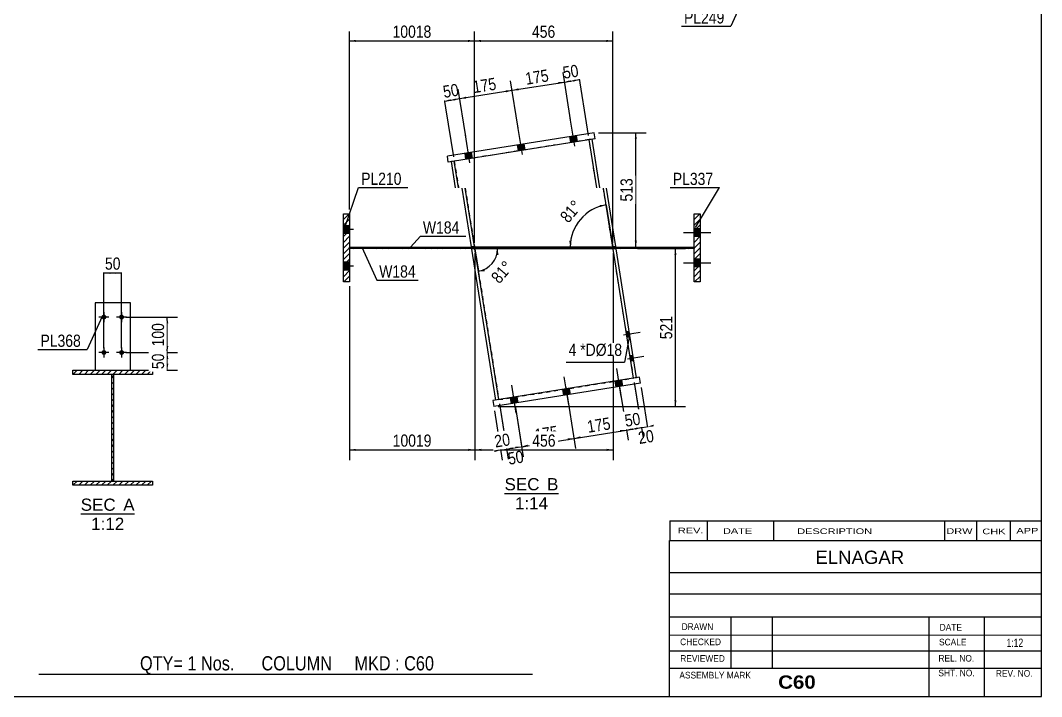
# Model space of a CAD drawing. Header units: millimetres. Extents: x -296 to 116, y -165 to 122.
# Drawn here: x -124.3 to 116.2, y -164.9 to -5.7 of the extents above; entities that cross this region are included whole.
import ezdxf

# ---------------------------------------------------------------- set-up
doc = ezdxf.new("R2010")
doc.units = ezdxf.units.MM
doc.linetypes.add('DXK_LINE_DOT1', pattern=[1.8814, 0.9407, -0.9407])
doc.styles.add('Arial', font='ARIAL.TTF', dxfattribs={"height": 0.2})
doc.styles.add('Arial Bold', font='ARIALBD.TTF', dxfattribs={"height": 0.2})
doc.styles.add('Arial Narrow', font='ARIALN.TTF', dxfattribs={"height": 0.2})

# ---------------------------------------------------------------- blocks, each defined once
blk = doc.blocks.new('Unknown-622170618-1210')
at = {"color": 5, "linetype": 'Continuous'}
for p, q in [((116.17, -164.85), (116.17, 122.15)), ((-293.83, -164.85), (116.17, -164.85))]:
    blk.add_line(p, q, dxfattribs=at)
blk = doc.blocks.new('Unknown-622170618-12 - 1257')
at = {"color": 1, "linetype": 'Continuous'}
blk.add_line((-110.09, -121.86), (-97.4, -121.86), dxfattribs=at)
at = {"color": 0, "linetype": 'Continuous'}
for points in [[(-101.87, -121.11), (-101.87, -118.11), (-110.09, -118.11), (-110.09, -121.11)], [(-97.4, -121.11), (-97.4, -118.11), (-100.07, -118.11), (-100.07, -121.11)], [(-99.85, -125.61), (-99.85, -122.61), (-107.63, -122.61), (-107.63, -125.61)]]:
    blk.add_wipeout(points, dxfattribs=at)
at = {"color": 136, "linetype": 'Continuous', "style": 'Arial'}
for s, height, p in [('SEC', 2.865, (-110.09, -121.11)), ('A', 2.87, (-100.07, -121.11)), ('1:12', 2.865, (-107.63, -125.61))]:
    blk.add_text(s, height=height, dxfattribs=at).set_placement(p)
blk = doc.blocks.new('Unknown-622170618-13 - 13890')
at = {"color": 1, "linetype": 'Continuous'}
blk.add_line((-10.29, -117.04), (2.4, -117.04), dxfattribs=at)
at = {"color": 0, "linetype": 'Continuous'}
for points in [[(-2.07, -116.29), (-2.07, -113.29), (-10.29, -113.29), (-10.29, -116.29)], [(2.4, -116.29), (2.4, -113.29), (-0.27, -113.29), (-0.27, -116.29)], [(-0.06, -120.79), (-0.06, -117.79), (-7.84, -117.79), (-7.84, -120.79)]]:
    blk.add_wipeout(points, dxfattribs=at)
at = {"color": 136, "linetype": 'Continuous', "style": 'Arial'}
for s, height, p in [('SEC', 2.865, (-10.29, -116.29)), ('B', 2.87, (-0.27, -116.29)), ('1:14', 2.865, (-7.84, -120.79))]:
    blk.add_text(s, height=height, dxfattribs=at).set_placement(p)
blk = doc.blocks.new('Part-622170618-11493 - 1257')
at = {"linetype": 'Continuous'}
h = blk.add_hatch(dxfattribs=at)
h.set_pattern_fill('', scale=0.3, style=0, pattern_type=0)
h.set_pattern_definition([(45, (-111.9227, -115.1139), (-0.67352, 0.67352), [])])
h.paths.add_polyline_path([(-111.92, -114.11), (-111.92, -115.11), (-93.17, -115.11), (-93.17, -114.11)])
at = {"color": 2, "linetype": 'Continuous'}
for p, q in [((-111.92, -115.11), (-111.92, -114.11)), ((-111.92, -114.11), (-93.17, -114.11)), ((-93.17, -115.11), (-111.92, -115.11)), ((-93.17, -114.11), (-93.17, -115.11))]:
    blk.add_line(p, q, dxfattribs=at)
blk = doc.blocks.new('Part-622170618-11503 - 1257')
at = {"color": 2, "linetype": 'Continuous'}
for p, q in [((-98.38, -72.18), (-106.71, -72.18)), ((-106.71, -72.18), (-106.71, -88.01)), ((-98.38, -88.01), (-98.38, -72.18))]:
    blk.add_line(p, q, dxfattribs=at)
at = {"color": 7, "linetype": 'DXK_LINE_DOT1'}
blk.add_line((-106.71, -88.01), (-98.38, -88.01), dxfattribs=at)
blk = doc.blocks.new('Part-622170618-11495 - 1257')
at = {"linetype": 'Continuous'}
h = blk.add_hatch(dxfattribs=at)
h.set_pattern_fill('', scale=0.3, style=0, pattern_type=0)
h.set_pattern_definition([(45, (-111.9227, -89.0139), (-0.67352, 0.67352), [])])
h.paths.add_polyline_path([(-111.92, -88.01), (-111.92, -89.01), (-93.17, -89.01), (-93.17, -88.01)])
at = {"color": 2, "linetype": 'Continuous'}
for p, q in [((-111.92, -89.01), (-111.92, -88.01)), ((-111.92, -88.01), (-93.17, -88.01)), ((-93.17, -88.01), (-93.17, -89.01)), ((-93.17, -89.01), (-111.92, -89.01))]:
    blk.add_line(p, q, dxfattribs=at)
blk = doc.blocks.new('Part-622170618-11498 - 1257')
at = {"linetype": 'Continuous'}
h = blk.add_hatch(dxfattribs=at)
h.set_pattern_fill('', scale=0.3, style=0, pattern_type=0)
h.set_pattern_definition([(45, (-102.756, -114.1139), (-0.67352, 0.67352), [])])
h.paths.add_polyline_path([(-102.76, -89.01), (-102.76, -114.11), (-102.34, -114.11), (-102.34, -89.01)])
at = {"color": 2, "linetype": 'Continuous'}
for p, q in [((-102.76, -101.51), (-102.76, -89.01)), ((-102.76, -89.01), (-102.34, -89.01)), ((-102.34, -89.01), (-102.34, -101.51)), ((-102.76, -114.11), (-102.76, -101.61)), ((-102.34, -101.61), (-102.34, -114.11)), ((-102.34, -114.11), (-102.76, -114.11))]:
    blk.add_line(p, q, dxfattribs=at)
blk = doc.blocks.new('Bolt-622170618-11513 - 1257')
at = {"linetype": 'Continuous'}
for points in [[(-104.05, -75.51, -1), (-105.21, -75.51, -1)], [(-99.88, -75.51, -1), (-101.05, -75.51, -1)], [(-104.05, -83.85, -1), (-105.21, -83.85, -1)], [(-99.88, -83.85, -1), (-101.05, -83.85, -1)]]:
    blk.add_hatch(color=3, dxfattribs=at).paths.add_polyline_path(points)
at = {"color": 3, "linetype": 'Continuous'}
for p, q in [((-104.63, -74.35), (-104.63, -76.68)), ((-100.46, -74.35), (-100.46, -76.68)), ((-103.46, -75.51), (-105.8, -75.51)), ((-99.3, -75.51), (-101.63, -75.51)), ((-103.46, -83.85), (-105.8, -83.85)), ((-104.63, -82.68), (-104.63, -85.01)), ((-99.3, -83.85), (-101.63, -83.85)), ((-100.46, -82.68), (-100.46, -85.01))]:
    blk.add_line(p, q, dxfattribs=at)
blk = doc.blocks.new('Part-622170618-13903 - 13890')
at = {"color": 2, "linetype": 'Continuous'}
for p, q in [((21.51, -89.67), (-13.06, -95.17)), ((21.73, -91.08), (-12.83, -96.58)), ((21.73, -91.08), (21.51, -89.67)), ((-13.06, -95.17), (-12.83, -96.58))]:
    blk.add_line(p, q, dxfattribs=at)
blk = doc.blocks.new('Part-622170618-13897 - 13890')
at = {"color": 7, "linetype": 'DXK_LINE_DOT1'}
for p, q in [((9.63, -33.74), (-22.12, -38.79)), ((11.43, -45.08), (9.63, -33.74)), ((-22.12, -38.79), (-21.12, -45.08)), ((-19.56, -45.18), (-17.38, -58.89)), ((15.19, -59), (12.99, -45.18))]:
    blk.add_line(p, q, dxfattribs=at)
at = {"color": 2, "linetype": 'Continuous'}
for q in [(-17.38, -58.89), (15.19, -59)]:
    blk.add_line((-17.36, -59), q, dxfattribs=at)
blk = doc.blocks.new('Part-622170618-13898 - 13890')
at = {"color": 2, "linetype": 'Continuous'}
for p, q in [((10.33, -33.63), (9.63, -33.74)), ((12.15, -45.08), (10.33, -33.63)), ((11.43, -45.08), (9.63, -33.74)), ((15.19, -59), (12.99, -45.18)), ((15.89, -58.89), (13.71, -45.18)), ((15.89, -58.89), (15.19, -59))]:
    blk.add_line(p, q, dxfattribs=at)
blk = doc.blocks.new('Part-622170618-13899 - 13890')
at = {"color": 2, "linetype": 'Continuous'}
for p, q in [((-22.12, -38.79), (-22.82, -38.9)), ((-21.84, -45.08), (-22.82, -38.9)), ((-21.12, -45.08), (-22.12, -38.79)), ((-18.08, -59), (-20.28, -45.18)), ((-17.38, -58.89), (-19.56, -45.18)), ((-17.38, -58.89), (-18.08, -59))]:
    blk.add_line(p, q, dxfattribs=at)
blk = doc.blocks.new('Part-622170618-13900 - 13890')
at = {"color": 2, "linetype": 'Continuous'}
for p, q in [((15.25, -59.43), (-17.29, -59.43)), ((15.27, -59.54), (15.25, -59.43))]:
    blk.add_line(p, q, dxfattribs=at)
at = {"color": 7, "linetype": 'DXK_LINE_DOT1'}
for p, q in [((-17.29, -59.43), (-11.65, -94.95)), ((20.1, -89.9), (15.27, -59.54)), ((-11.65, -94.95), (20.1, -89.9))]:
    blk.add_line(p, q, dxfattribs=at)
blk = doc.blocks.new('Part-622170618-13901 - 13890')
at = {"color": 2, "linetype": 'Continuous'}
for p, q in [((15.98, -59.43), (15.27, -59.54)), ((20.1, -89.9), (15.27, -59.54)), ((20.8, -89.79), (15.98, -59.43)), ((20.8, -89.79), (20.1, -89.9))]:
    blk.add_line(p, q, dxfattribs=at)
blk = doc.blocks.new('Part-622170618-13902 - 13890')
at = {"color": 2, "linetype": 'Continuous'}
for p, q in [((-17.29, -59.43), (-18, -59.54)), ((-12.35, -95.06), (-18, -59.54)), ((-11.65, -94.95), (-17.29, -59.43)), ((-11.65, -94.95), (-12.35, -95.06))]:
    blk.add_line(p, q, dxfattribs=at)
blk = doc.blocks.new('Part-622170618-13906 - 13890')
at = {"color": 2, "linetype": 'Continuous'}
for p, q in [((10.81, -32.11), (-23.75, -37.6)), ((11.04, -33.52), (-23.53, -39.01)), ((11.04, -33.52), (10.81, -32.11)), ((-23.53, -39.01), (-23.75, -37.6))]:
    blk.add_line(p, q, dxfattribs=at)
blk = doc.blocks.new('Part-622170618-13912 - 13890')
at = {"linetype": 'Continuous'}
h = blk.add_hatch(dxfattribs=at)
h.set_pattern_fill('', scale=0.3, style=0, pattern_type=0)
h.set_pattern_definition([(45, (-35.2807, -59.0386), (-0.673519, 0.673519), [])])
h.paths.add_polyline_path([(34.33, -59.04), (-35.28, -59.04), (-35.28, -59.4), (34.33, -59.4)])
at = {"color": 2, "linetype": 'Continuous'}
for p, q in [((-35.28, -59.04), (-29.57, -59.04)), ((-35.28, -59.4), (-35.28, -59.04)), ((-29.57, -59.4), (-35.28, -59.4)), ((-29.47, -59.04), (27.45, -59.04)), ((27.45, -59.4), (-29.47, -59.4)), ((27.55, -59.04), (34.33, -59.04)), ((34.33, -59.4), (27.55, -59.4)), ((34.33, -59.04), (34.33, -59.4))]:
    blk.add_line(p, q, dxfattribs=at)
blk = doc.blocks.new('Part-622170618-13916 - 13890')
at = {"linetype": 'Continuous'}
h = blk.add_hatch(dxfattribs=at)
h.set_pattern_fill('', scale=0.3, style=0, pattern_type=0)
h.set_pattern_definition([(45, (-48.2378, -51.1814), (-0.67352, 0.67352), [])])
h.paths.add_polyline_path([(-46.81, -51.18), (-48.24, -51.18), (-48.24, -67.25), (-46.81, -67.25)])
at = {"color": 2, "linetype": 'Continuous'}
for p, q in [((-48.24, -51.18), (-46.81, -51.18)), ((-48.24, -67.25), (-48.24, -51.18)), ((-46.81, -51.18), (-46.81, -67.25)), ((-46.81, -67.25), (-48.24, -67.25))]:
    blk.add_line(p, q, dxfattribs=at)
blk = doc.blocks.new('Part-622170618-13918 - 13890')
at = {"linetype": 'Continuous'}
h = blk.add_hatch(dxfattribs=at)
h.set_pattern_fill('', scale=0.3, style=0, pattern_type=0)
h.set_pattern_definition([(45, (34.3331, -51.1814), (-0.67352, 0.67352), [])])
h.paths.add_polyline_path([(35.76, -51.18), (34.33, -51.18), (34.33, -67.25), (35.76, -67.25)])
at = {"color": 2, "linetype": 'Continuous'}
for p, q in [((34.33, -51.18), (35.76, -51.18)), ((34.33, -67.25), (34.33, -51.18)), ((35.76, -51.18), (35.76, -67.25)), ((35.76, -67.25), (34.33, -67.25))]:
    blk.add_line(p, q, dxfattribs=at)
blk = doc.blocks.new('Part-622170618-13925 - 13890')
at = {"linetype": 'Continuous'}
h = blk.add_hatch(dxfattribs=at)
h.set_pattern_fill('', scale=0.3, style=0, pattern_type=0)
h.set_pattern_definition([(45, (-46.8094, -59.0386), (-0.67352, 0.67352), [])])
h.paths.add_polyline_path([(-35.28, -59.04), (-46.81, -59.04), (-46.81, -59.4), (-35.28, -59.4)])
at = {"color": 2, "linetype": 'Continuous'}
for p, q in [((-46.81, -59.04), (-41.09, -59.04)), ((-46.81, -59.4), (-46.81, -59.04)), ((-41.09, -59.4), (-46.81, -59.4)), ((-40.99, -59.04), (-35.28, -59.04)), ((-35.28, -59.4), (-40.99, -59.4)), ((-35.28, -59.04), (-35.28, -59.4))]:
    blk.add_line(p, q, dxfattribs=at)
blk = doc.blocks.new('Bolt-622170618-13926 - 13890')
at = {"linetype": 'Continuous'}
for points in [[(17.35, -90.34), (15.79, -90.58), (16.02, -91.99), (17.57, -91.75)], [(17.35, -90.34), (15.79, -90.58), (16.02, -91.99), (17.57, -91.75)], [(5, -92.3), (3.45, -92.54), (3.67, -93.96), (5.23, -93.71)], [(5, -92.3), (3.45, -92.54), (3.67, -93.96), (5.23, -93.71)], [(-7.34, -94.26), (-8.89, -94.51), (-8.67, -95.92), (-7.12, -95.67)], [(-7.34, -94.26), (-8.89, -94.51), (-8.67, -95.92), (-7.12, -95.67)]]:
    blk.add_hatch(color=3, dxfattribs=at).paths.add_polyline_path(points)
at = {"color": 3, "linetype": 'Continuous'}
for p, q in [((17.17, -94.23), (16.12, -87.64)), ((17.17, -94.23), (16.12, -87.64)), ((4.82, -96.19), (3.78, -89.6)), ((4.82, -96.19), (3.78, -89.6)), ((16.02, -91.99), (15.79, -90.58)), ((16.02, -91.99), (15.79, -90.58)), ((17.57, -91.75), (17.35, -90.34)), ((17.57, -91.75), (17.35, -90.34)), ((-7.52, -98.15), (-8.57, -91.56)), ((-7.52, -98.15), (-8.57, -91.56)), ((3.67, -93.96), (3.45, -92.54)), ((3.67, -93.96), (3.45, -92.54)), ((5.23, -93.71), (5, -92.3)), ((5.23, -93.71), (5, -92.3)), ((-8.67, -95.92), (-8.89, -94.51)), ((-8.67, -95.92), (-8.89, -94.51)), ((-7.12, -95.67), (-7.34, -94.26)), ((-7.12, -95.67), (-7.34, -94.26))]:
    blk.add_line(p, q, dxfattribs=at)
blk = doc.blocks.new('Bolt-622170618-13929 - 13890')
at = {"linetype": 'Continuous'}
for points in [[(6.65, -32.77), (5.1, -33.01), (5.32, -34.43), (6.88, -34.18)], [(6.65, -32.77), (5.1, -33.01), (5.32, -34.43), (6.88, -34.18)], [(-5.69, -34.73), (-7.25, -34.98), (-7.02, -36.39), (-5.47, -36.14)], [(-5.69, -34.73), (-7.25, -34.98), (-7.02, -36.39), (-5.47, -36.14)], [(-18.04, -36.69), (-19.59, -36.94), (-19.37, -38.35), (-17.81, -38.1)], [(-18.04, -36.69), (-19.59, -36.94), (-19.37, -38.35), (-17.81, -38.1)]]:
    blk.add_hatch(color=3, dxfattribs=at).paths.add_polyline_path(points)
at = {"color": 3, "linetype": 'Continuous'}
for p, q in [((6.25, -35.25), (5.2, -28.66)), ((6.25, -35.25), (5.2, -28.66)), ((-6.09, -37.21), (-7.14, -30.62)), ((-6.09, -37.21), (-7.14, -30.62)), ((-18.44, -39.17), (-19.49, -32.58)), ((-18.44, -39.17), (-19.49, -32.58)), ((5.32, -34.43), (5.1, -33.01)), ((5.32, -34.43), (5.1, -33.01)), ((6.88, -34.18), (6.65, -32.77)), ((6.88, -34.18), (6.65, -32.77)), ((-7.02, -36.39), (-7.25, -34.98)), ((-7.02, -36.39), (-7.25, -34.98)), ((-5.47, -36.14), (-5.69, -34.73)), ((-5.47, -36.14), (-5.69, -34.73)), ((-19.37, -38.35), (-19.59, -36.94)), ((-19.37, -38.35), (-19.59, -36.94)), ((-17.81, -38.1), (-18.04, -36.69)), ((-17.81, -38.1), (-18.04, -36.69))]:
    blk.add_line(p, q, dxfattribs=at)
blk = doc.blocks.new('Bolt-622170618-13932 - 13890')
at = {"linetype": 'Continuous'}
for points in [[(-48.24, -54), (-48.24, -55.86), (-46.81, -55.86), (-46.81, -54)], [(-48.24, -54), (-48.24, -55.86), (-46.81, -55.86), (-46.81, -54)], [(-48.24, -54), (-48.24, -55.86), (-46.81, -55.86), (-46.81, -54)], [(-48.24, -62.57), (-48.24, -64.43), (-46.81, -64.43), (-46.81, -62.57)], [(-48.24, -62.57), (-48.24, -64.43), (-46.81, -64.43), (-46.81, -62.57)], [(-48.24, -62.57), (-48.24, -64.43), (-46.81, -64.43), (-46.81, -62.57)]]:
    blk.add_hatch(color=3, dxfattribs=at).paths.add_polyline_path(points)
at = {"color": 3, "linetype": 'Continuous'}
for p, q in [((-46.81, -54), (-48.24, -54)), ((-46.81, -54), (-48.24, -54)), ((-46.81, -54), (-48.24, -54)), ((-45.88, -54.93), (-48.24, -54.93)), ((-45.88, -54.93), (-48.24, -54.93)), ((-45.88, -54.93), (-48.24, -54.93)), ((-46.81, -55.86), (-48.24, -55.86)), ((-46.81, -55.86), (-48.24, -55.86)), ((-46.81, -55.86), (-48.24, -55.86)), ((-46.81, -62.57), (-48.24, -62.57)), ((-46.81, -62.57), (-48.24, -62.57)), ((-46.81, -62.57), (-48.24, -62.57)), ((-45.88, -63.5), (-48.24, -63.5)), ((-45.88, -63.5), (-48.24, -63.5)), ((-45.88, -63.5), (-48.24, -63.5)), ((-46.81, -64.43), (-48.24, -64.43)), ((-46.81, -64.43), (-48.24, -64.43)), ((-46.81, -64.43), (-48.24, -64.43))]:
    blk.add_line(p, q, dxfattribs=at)
blk = doc.blocks.new('Bolt-622170618-13934 - 13890')
at = {"linetype": 'Continuous'}
for points in [[(34.33, -54.72), (34.33, -56.57), (35.76, -56.57), (35.76, -54.72)], [(34.33, -54.72), (34.33, -56.57), (35.76, -56.57), (35.76, -54.72)], [(34.33, -61.86), (34.33, -63.72), (35.76, -63.72), (35.76, -61.86)], [(34.33, -61.86), (34.33, -63.72), (35.76, -63.72), (35.76, -61.86)]]:
    blk.add_hatch(color=3, dxfattribs=at).paths.add_polyline_path(points)
at = {"color": 3, "linetype": 'Continuous'}
for p, q in [((35.76, -54.72), (34.33, -54.72)), ((35.76, -54.72), (34.33, -54.72)), ((38.26, -55.65), (31.83, -55.65)), ((38.26, -55.65), (31.83, -55.65)), ((35.76, -56.57), (34.33, -56.57)), ((35.76, -56.57), (34.33, -56.57)), ((35.76, -61.86), (34.33, -61.86)), ((35.76, -61.86), (34.33, -61.86)), ((38.26, -62.79), (31.83, -62.79)), ((38.26, -62.79), (31.83, -62.79)), ((35.76, -63.72), (34.33, -63.72)), ((35.76, -63.72), (34.33, -63.72))]:
    blk.add_line(p, q, dxfattribs=at)
blk = doc.blocks.new('Bolt-622170618-14503 - 13890')
at = {"linetype": 'Continuous'}
for points in [[(19.26, -80.1), (19.06, -78.83), (18.36, -78.94), (18.56, -80.21)], [(19.26, -80.1), (19.06, -78.83), (18.36, -78.94), (18.56, -80.21)], [(20.16, -85.74), (19.96, -84.47), (19.25, -84.58), (19.45, -85.85)], [(20.16, -85.74), (19.96, -84.47), (19.25, -84.58), (19.45, -85.85)]]:
    blk.add_hatch(color=3, dxfattribs=at).paths.add_polyline_path(points)
at = {"color": 3, "linetype": 'Continuous'}
for p, q in [((17.75, -79.69), (21.63, -79.07)), ((17.75, -79.69), (21.63, -79.07)), ((18.36, -78.94), (19.06, -78.83)), ((18.36, -78.94), (19.06, -78.83)), ((18.56, -80.21), (19.26, -80.1)), ((18.56, -80.21), (19.26, -80.1)), ((18.65, -85.33), (22.53, -84.71)), ((18.65, -85.33), (22.53, -84.71)), ((19.25, -84.58), (19.96, -84.47)), ((19.25, -84.58), (19.96, -84.47)), ((19.45, -85.85), (20.16, -85.74)), ((19.45, -85.85), (20.16, -85.74))]:
    blk.add_line(p, q, dxfattribs=at)
blk = doc.blocks.new('StraightDimension-622170618-13658 - 1257')
at = {"linetype": 'Continuous'}
for points in [[(-103.13, -65.35), (-104.63, -65.1), (-103.13, -64.85)], [(-101.96, -64.85), (-100.46, -65.1), (-101.96, -65.35)]]:
    blk.add_hatch(color=7, dxfattribs=at).paths.add_polyline_path(points)
at = {"color": 7, "linetype": 'Continuous'}
for p, q in [((-104.63, -82.85), (-104.63, -62.85)), ((-100.46, -82.85), (-100.46, -62.85)), ((-104.63, -65.1), (-100.46, -65.1))]:
    blk.add_line(p, q, dxfattribs=at)
at = {"color": 0}
blk.add_wipeout([(-100.12, -64.95), (-100.12, -60.75), (-104.98, -60.75), (-104.98, -64.95)], dxfattribs=at)
at = {"color": 3, "style": 'Arial Narrow'}
blk.add_text('50', height=2.863, dxfattribs=at).set_placement((-104.38, -64.35))
blk = doc.blocks.new('StraightDimension-622170618-13660 - 1257')
at = {"linetype": 'Continuous'}
for points in [[(-89.97, -77.01), (-89.72, -75.51), (-89.47, -77.01)], [(-89.47, -82.35), (-89.72, -83.85), (-89.97, -82.35)]]:
    blk.add_hatch(color=7, dxfattribs=at).paths.add_polyline_path(points)
at = {"color": 7, "linetype": 'Continuous'}
for p, q in [((-99.46, -75.51), (-87.32, -75.51)), ((-89.72, -83.85), (-89.72, -75.51)), ((-99.46, -83.85), (-87.32, -83.85))]:
    blk.add_line(p, q, dxfattribs=at)
at = {"color": 0}
blk.add_wipeout([(-89.87, -76.34), (-94.07, -76.34), (-94.07, -83.02), (-89.87, -83.02)], dxfattribs=at)
at = {"color": 3, "style": 'Arial Narrow'}
blk.add_text('100', height=2.863, rotation=90.0002, dxfattribs=at).set_placement((-90.47, -82.42))
blk = doc.blocks.new('StraightDimension-622170618-13661 - 1257')
at = {"linetype": 'Continuous'}
for points in [[(-89.97, -85.35), (-89.72, -83.85), (-89.47, -85.35)], [(-89.47, -86.51), (-89.72, -88.01), (-89.97, -86.51)]]:
    blk.add_hatch(color=7, dxfattribs=at).paths.add_polyline_path(points)
at = {"color": 7, "linetype": 'Continuous'}
for p, q in [((-99.46, -83.85), (-87.32, -83.85)), ((-89.72, -88.01), (-89.72, -83.85)), ((-92.17, -88.01), (-87.32, -88.01))]:
    blk.add_line(p, q, dxfattribs=at)
at = {"color": 0}
blk.add_wipeout([(-89.87, -83.5), (-94.07, -83.5), (-94.07, -88.36), (-89.87, -88.36)], dxfattribs=at)
at = {"color": 3, "style": 'Arial Narrow'}
blk.add_text('50', height=2.863, rotation=90.0002, dxfattribs=at).set_placement((-90.47, -87.76))
blk = doc.blocks.new('StraightDimension-622170618-14396 - 13890')
at = {"linetype": 'Continuous'}
for points in [[(-8.27, -106.6), (-9.8, -106.58), (-8.35, -106.1)], [(-7.79, -106.01), (-6.27, -106.02), (-7.71, -106.51)]]:
    blk.add_hatch(color=7, dxfattribs=at).paths.add_polyline_path(points)
at = {"color": 7, "linetype": 'Continuous'}
for p, q in [((-11.49, -95.93), (-9.44, -108.81)), ((-7.74, -96.78), (-5.91, -108.25)), ((-9.8, -106.58), (-6.27, -106.02))]:
    blk.add_line(p, q, dxfattribs=at)
at = {"color": 0}
blk.add_wipeout([(-4.95, -110.22), (-5.61, -106.07), (-10.41, -106.83), (-9.75, -110.98)], dxfattribs=at)
at = {"color": 3, "style": 'Arial Narrow'}
blk.add_text('50', height=2.863, rotation=9.0355, dxfattribs=at).set_placement((-9.25, -110.29))
blk = doc.blocks.new('StraightDimension-622170618-14440 - 13890')
at = {"linetype": 'Continuous'}
for points in [[(29.7, -60.9), (29.95, -59.4), (30.2, -60.9)], [(30.2, -95.08), (29.95, -96.58), (29.7, -95.08)]]:
    blk.add_hatch(color=7, dxfattribs=at).paths.add_polyline_path(points)
at = {"color": 7, "linetype": 'Continuous'}
for p, q in [((21.1, -59.4), (32.35, -59.4)), ((29.95, -96.58), (29.95, -59.4)), ((-11.83, -96.58), (32.35, -96.58))]:
    blk.add_line(p, q, dxfattribs=at)
at = {"color": 0}
blk.add_wipeout([(29.8, -74.65), (25.6, -74.65), (25.6, -81.33), (29.8, -81.33)], dxfattribs=at)
at = {"color": 3, "style": 'Arial Narrow'}
blk.add_text('521', height=2.863, rotation=90.0002, dxfattribs=at).set_placement((29.2, -80.73))
blk = doc.blocks.new('StraightDimension-622170618-14394 - 13890')
at = {"linetype": 'Continuous'}
for points in [[(16.9, -102.09), (18.42, -102.1), (16.98, -102.58)], [(7.6, -104.07), (6.08, -104.06), (7.52, -103.58)]]:
    blk.add_hatch(color=7, dxfattribs=at).paths.add_polyline_path(points)
at = {"color": 7, "linetype": 'Continuous'}
for p, q in [((16.5, -90.04), (18.8, -104.47)), ((4.16, -92), (6.45, -106.43)), ((6.08, -104.06), (18.42, -102.1))]:
    blk.add_line(p, q, dxfattribs=at)
at = {"color": 0}
blk.add_wipeout([(15.53, -102.41), (14.87, -98.26), (8.27, -99.31), (8.92, -103.46)], dxfattribs=at)
at = {"color": 3, "style": 'Arial Narrow'}
blk.add_text('175', height=2.863, rotation=9.0355, dxfattribs=at).set_placement((9.42, -102.77))
blk = doc.blocks.new('StraightDimension-622170618-14469 - 13890')
at = {"linetype": 'Continuous'}
for points in [[(20.37, -33.61), (20.62, -32.11), (20.87, -33.61)], [(20.87, -57.54), (20.62, -59.04), (20.37, -57.54)]]:
    blk.add_hatch(color=7, dxfattribs=at).paths.add_polyline_path(points)
at = {"color": 7, "linetype": 'Continuous'}
for p, q in [((11.81, -32.11), (23.02, -32.11)), ((20.62, -59.04), (20.62, -32.11)), ((19.25, -59.04), (23.02, -59.04))]:
    blk.add_line(p, q, dxfattribs=at)
at = {"color": 0}
blk.add_wipeout([(20.47, -42.23), (16.27, -42.23), (16.27, -48.91), (20.47, -48.91)], dxfattribs=at)
at = {"color": 3, "style": 'Arial Narrow'}
blk.add_text('513', height=2.863, rotation=90.0002, dxfattribs=at).set_placement((19.87, -48.31))
blk = doc.blocks.new('StraightDimension-622170618-14015 - 13890')
at = {"linetype": 'Continuous'}
for points in [[(-22.84, -24.67), (-24.36, -24.65), (-22.92, -24.17)], [(-22.36, -24.08), (-20.84, -24.09), (-22.28, -24.58)]]:
    blk.add_hatch(color=7, dxfattribs=at).paths.add_polyline_path(points)
at = {"color": 7, "linetype": 'Continuous'}
for p, q in [((-22.27, -37.8), (-24.72, -22.43)), ((-19.42, -33.01), (-21.19, -21.87)), ((-24.36, -24.65), (-20.84, -24.09))]:
    blk.add_line(p, q, dxfattribs=at)
at = {"color": 0}
blk.add_wipeout([(-20.23, -23.84), (-20.89, -19.7), (-25.68, -20.46), (-25.02, -24.61)], dxfattribs=at)
at = {"color": 3, "style": 'Arial Narrow'}
blk.add_text('50', height=2.863, rotation=9.0355, dxfattribs=at).set_placement((-24.52, -23.92))
blk = doc.blocks.new('StraightDimension-622170618-14012 - 13890')
at = {"linetype": 'Continuous'}
for points in [[(5.37, -20.18), (3.85, -20.17), (5.29, -19.69)], [(5.86, -19.6), (7.38, -19.61), (5.94, -20.09)]]:
    blk.add_hatch(color=7, dxfattribs=at).paths.add_polyline_path(points)
at = {"color": 7, "linetype": 'Continuous'}
for p, q in [((5.27, -29.08), (3.5, -17.95)), ((9.47, -32.75), (7.03, -17.38)), ((3.85, -20.17), (7.38, -19.61))]:
    blk.add_line(p, q, dxfattribs=at)
at = {"color": 0}
blk.add_wipeout([(7.99, -19.36), (7.33, -15.21), (2.53, -15.97), (3.19, -20.12)], dxfattribs=at)
at = {"color": 3, "style": 'Arial Narrow'}
blk.add_text('50', height=2.863, rotation=9.0355, dxfattribs=at).set_placement((3.69, -19.43))
blk = doc.blocks.new('StraightDimension-622170618-14013 - 13890')
at = {"linetype": 'Continuous'}
for points in [[(2.33, -20.16), (3.85, -20.17), (2.41, -20.65)], [(-6.97, -22.14), (-8.49, -22.13), (-7.05, -21.65)]]:
    blk.add_hatch(color=7, dxfattribs=at).paths.add_polyline_path(points)
at = {"color": 7, "linetype": 'Continuous'}
for p, q in [((5.27, -29.08), (3.5, -17.95)), ((-7.08, -31.04), (-8.85, -19.91)), ((-8.49, -22.13), (3.85, -20.17))]:
    blk.add_line(p, q, dxfattribs=at)
at = {"color": 0}
blk.add_wipeout([(0.96, -20.48), (0.3, -16.33), (-6.3, -17.38), (-5.64, -21.53)], dxfattribs=at)
at = {"color": 3, "style": 'Arial Narrow'}
blk.add_text('175', height=2.863, rotation=9.0355, dxfattribs=at).set_placement((-5.15, -20.84))
blk = doc.blocks.new('StraightDimension-622170618-14014 - 13890')
at = {"linetype": 'Continuous'}
for points in [[(-19.32, -24.11), (-20.84, -24.09), (-19.4, -23.61)], [(-10.01, -22.12), (-8.49, -22.13), (-9.93, -22.61)]]:
    blk.add_hatch(color=7, dxfattribs=at).paths.add_polyline_path(points)
at = {"color": 7, "linetype": 'Continuous'}
for p, q in [((-7.08, -31.04), (-8.85, -19.91)), ((-19.42, -33.01), (-21.19, -21.87)), ((-20.84, -24.09), (-8.49, -22.13))]:
    blk.add_line(p, q, dxfattribs=at)
at = {"color": 0}
blk.add_wipeout([(-11.39, -22.44), (-12.05, -18.29), (-18.65, -19.34), (-17.99, -23.49)], dxfattribs=at)
at = {"color": 3, "style": 'Arial Narrow'}
blk.add_text('175', height=2.863, rotation=9.0355, dxfattribs=at).set_placement((-17.49, -22.8))
blk = doc.blocks.new('StraightDimension-622170618-14147 - 13890')
at = {"linetype": 'Continuous'}
for points in [[(-15.86, -10.75), (-17.36, -10.5), (-15.86, -10.25)], [(13.69, -10.25), (15.19, -10.5), (13.69, -10.75)]]:
    blk.add_hatch(color=7, dxfattribs=at).paths.add_polyline_path(points)
at = {"color": 7, "linetype": 'Continuous'}
for p, q in [((-17.36, -58), (-17.36, -8.25)), ((15.19, -58), (15.19, -8.25)), ((-17.36, -10.5), (15.19, -10.5))]:
    blk.add_line(p, q, dxfattribs=at)
at = {"color": 0}
blk.add_wipeout([(2.25, -10.35), (2.25, -6.15), (-4.43, -6.15), (-4.43, -10.35)], dxfattribs=at)
at = {"color": 3, "style": 'Arial Narrow'}
blk.add_text('456', height=2.863, dxfattribs=at).set_placement((-3.83, -9.75))
blk = doc.blocks.new('StraightDimension-622170618-14148 - 13890')
at = {"linetype": 'Continuous'}
for points in [[(-45.31, -10.75), (-46.81, -10.5), (-45.31, -10.25)], [(-18.86, -10.25), (-17.36, -10.5), (-18.86, -10.75)]]:
    blk.add_hatch(color=7, dxfattribs=at).paths.add_polyline_path(points)
at = {"color": 7, "linetype": 'Continuous'}
for p, q in [((-46.81, -50.18), (-46.81, -8.25)), ((-17.36, -58), (-17.36, -8.25)), ((-46.81, -10.5), (-17.36, -10.5))]:
    blk.add_line(p, q, dxfattribs=at)
at = {"color": 0}
blk.add_wipeout([(-26.92, -10.35), (-26.92, -6.15), (-37.26, -6.15), (-37.26, -10.35)], dxfattribs=at)
at = {"color": 3, "style": 'Arial Narrow'}
blk.add_text('10018', height=2.863, dxfattribs=at).set_placement((-36.66, -9.75))
blk = doc.blocks.new('StraightDimension-622170618-14395 - 13890')
at = {"linetype": 'Continuous'}
for points in [[(-4.75, -106.03), (-6.27, -106.02), (-4.83, -105.54)], [(4.56, -104.05), (6.08, -104.06), (4.63, -104.54)]]:
    blk.add_hatch(color=7, dxfattribs=at).paths.add_polyline_path(points)
at = {"color": 7, "linetype": 'Continuous'}
for p, q in [((4.16, -92), (6.45, -106.43)), ((-7.74, -96.78), (-5.89, -108.39)), ((-6.27, -106.02), (6.08, -104.06))]:
    blk.add_line(p, q, dxfattribs=at)
at = {"color": 0}
blk.add_wipeout([(3.18, -104.37), (2.52, -100.22), (-4.08, -101.27), (-3.42, -105.42)], dxfattribs=at)
at = {"color": 3, "style": 'Arial Narrow'}
blk.add_text('175', height=2.863, rotation=9.0355, dxfattribs=at).set_placement((-2.92, -104.73))
blk = doc.blocks.new('StraightDimension-622170618-14226 - 13890')
at = {"linetype": 'Continuous'}
for points in [[(-15.79, -107.02), (-17.29, -106.77), (-15.79, -106.52)], [(13.76, -106.52), (15.26, -106.77), (13.76, -107.02)]]:
    blk.add_hatch(color=7, dxfattribs=at).paths.add_polyline_path(points)
at = {"color": 7, "linetype": 'Continuous'}
for p, q in [((-17.29, -60.43), (-17.29, -109.17)), ((15.26, -60.49), (15.26, -109.17)), ((-17.29, -106.77), (15.26, -106.77))]:
    blk.add_line(p, q, dxfattribs=at)
at = {"color": 0}
blk.add_wipeout([(2.33, -106.62), (2.33, -102.42), (-4.36, -102.42), (-4.36, -106.62)], dxfattribs=at)
at = {"color": 3, "style": 'Arial Narrow'}
blk.add_text('456', height=2.863, dxfattribs=at).set_placement((-3.76, -106.02))
blk = doc.blocks.new('StraightDimension-622170618-14227 - 13890')
at = {"linetype": 'Continuous'}
for points in [[(-45.31, -107.02), (-46.81, -106.77), (-45.31, -106.52)], [(-18.79, -106.52), (-17.29, -106.77), (-18.79, -107.02)]]:
    blk.add_hatch(color=7, dxfattribs=at).paths.add_polyline_path(points)
at = {"color": 7, "linetype": 'Continuous'}
for p, q in [((-17.29, -60.43), (-17.29, -109.17)), ((-46.81, -68.25), (-46.81, -109.17)), ((-46.81, -106.77), (-17.29, -106.77))]:
    blk.add_line(p, q, dxfattribs=at)
at = {"color": 0}
blk.add_wipeout([(-26.88, -106.62), (-26.88, -102.42), (-37.22, -102.42), (-37.22, -106.62)], dxfattribs=at)
at = {"color": 3, "style": 'Arial Narrow'}
blk.add_text('10019', height=2.863, dxfattribs=at).set_placement((-36.62, -106.02))
blk = doc.blocks.new('AngleDimension-622170618-14850 - 13890')
at = {"linetype": 'Continuous'}
for points in [[(12.09, -49.12), (13.61, -49.13), (12.17, -49.61)], [(5.44, -57.5), (5.19, -59), (4.94, -57.5)]]:
    blk.add_hatch(color=7, dxfattribs=at).paths.add_polyline_path(points)
at = {"color": 7, "linetype": 'Continuous'}
for p, q in [((15.03, -58.02), (13.61, -49.13)), ((13.61, -49.13), (15.19, -59)), ((5.19, -59), (15.19, -59))]:
    blk.add_line(p, q, dxfattribs=at)
blk.add_arc((15.19, -59), 10, 99.0353, 180, dxfattribs=at)
at = {"color": 0}
blk.add_wipeout([(8.99, -49.47), (5.8, -46.74), (1.6, -51.66), (4.8, -54.38)], dxfattribs=at)
at = {"color": 3, "style": 'Arial Narrow'}
blk.add_text('81°', height=2.863, rotation=49.515, dxfattribs=at).set_placement((4.73, -53.54))
blk = doc.blocks.new('StraightDimension-622170618-14392 - 13890')
at = {"linetype": 'Continuous'}
for points in [[(24.88, -101.32), (23.36, -101.31), (24.8, -100.83)], [(20.43, -101.53), (21.95, -101.54), (20.51, -102.02)]]:
    blk.add_hatch(color=7, dxfattribs=at).paths.add_polyline_path(points)
at = {"color": 7, "linetype": 'Continuous'}
for p, q in [((20.25, -90.89), (22.3, -103.76)), ((21.89, -92.07), (23.71, -103.53)), ((21.95, -101.54), (23.36, -101.31))]:
    blk.add_line(p, q, dxfattribs=at)
at = {"color": 0}
blk.add_wipeout([(25.74, -105.34), (25.08, -101.19), (20.28, -101.95), (20.94, -106.1)], dxfattribs=at)
at = {"color": 3, "style": 'Arial Narrow'}
blk.add_text('20', height=2.863, rotation=9.0355, dxfattribs=at).set_placement((21.44, -105.41))
blk = doc.blocks.new('StraightDimension-622170618-14393 - 13890')
at = {"linetype": 'Continuous'}
for points in [[(19.94, -102.11), (18.42, -102.1), (19.86, -101.61)], [(20.43, -101.53), (21.95, -101.54), (20.51, -102.02)]]:
    blk.add_hatch(color=7, dxfattribs=at).paths.add_polyline_path(points)
at = {"color": 7, "linetype": 'Continuous'}
for p, q in [((16.5, -90.04), (18.8, -104.47)), ((20.25, -90.89), (22.33, -103.91)), ((18.42, -102.1), (21.95, -101.54))]:
    blk.add_line(p, q, dxfattribs=at)
at = {"color": 0}
blk.add_wipeout([(22.56, -101.29), (21.9, -97.14), (17.1, -97.9), (17.76, -102.05)], dxfattribs=at)
at = {"color": 3, "style": 'Arial Narrow'}
blk.add_text('50', height=2.863, rotation=9.0355, dxfattribs=at).set_placement((18.26, -101.36))
blk = doc.blocks.new('StraightDimension-622170618-14397 - 13890')
at = {"linetype": 'Continuous'}
for points in [[(-12.73, -106.8), (-11.21, -106.81), (-12.65, -107.29)], [(-8.27, -106.6), (-9.8, -106.58), (-8.35, -106.1)]]:
    blk.add_hatch(color=7, dxfattribs=at).paths.add_polyline_path(points)
at = {"color": 7, "linetype": 'Continuous'}
for p, q in [((-11.49, -95.93), (-9.42, -108.95)), ((-12.68, -97.57), (-10.83, -109.18)), ((-11.21, -106.81), (-9.8, -106.58))]:
    blk.add_line(p, q, dxfattribs=at)
at = {"color": 0}
blk.add_wipeout([(-8.13, -106.17), (-8.79, -102.02), (-13.58, -102.78), (-12.92, -106.93)], dxfattribs=at)
at = {"color": 3, "style": 'Arial Narrow'}
blk.add_text('20', height=2.863, rotation=9.0355, dxfattribs=at).set_placement((-12.42, -106.24))
blk = doc.blocks.new('AngleDimension-622170618-14869 - 13890')
at = {"linetype": 'Continuous'}
for points in [[(-12.19, -60.93), (-11.94, -59.43), (-11.69, -60.93)], [(-14.93, -64.73), (-16.45, -64.72), (-15.01, -64.24)]]:
    blk.add_hatch(color=7, dxfattribs=at).paths.add_polyline_path(points)
at = {"color": 7, "linetype": 'Continuous'}
for p, q in [((-11.94, -59.43), (-17.29, -59.43)), ((-16.45, -64.72), (-17.29, -59.43)), ((-17.14, -60.42), (-16.45, -64.72))]:
    blk.add_line(p, q, dxfattribs=at)
blk.add_arc((-17.29, -59.43), 5.35, 279.0353, 0, dxfattribs=at)
at = {"color": 0}
blk.add_wipeout([(-7.24, -63.76), (-10.44, -61.04), (-14.63, -65.95), (-11.44, -68.67)], dxfattribs=at)
at = {"color": 3, "style": 'Arial Narrow'}
blk.add_text('81°', height=2.863, rotation=49.515, dxfattribs=at).set_placement((-11.51, -67.83))
blk = doc.blocks.new('CBS_CALLOFF-622170618-14893')
at = {"color": 7, "linetype": 'Continuous'}
blk.add_line((-119.96, -159.58), (-3.72, -159.6), dxfattribs=at)
at = {"color": 3, "linetype": 'Continuous', "style": 'Arial Narrow'}
blk.add_text('QTY= 1 Nos.      COLUMN     MKD : C60', height=3.3405, dxfattribs=at).set_placement((-96.13, -158.69))
blk = doc.blocks.new('CBS_NAME_BLOG-622170618-14894')
at = {"color": 7, "linetype": 'Continuous'}
for p, q in [((28.57, -128.1), (116.09, -128.1)), ((28.57, -164.81), (28.57, -128.1)), ((28.58, -135.64), (116.09, -135.64)), ((28.65, -140.69), (116.17, -140.69)), ((28.57, -146.06), (116.09, -146.06)), ((43.1, -158.17), (43.1, -146.07)), ((52.78, -158.15), (52.78, -146.08)), ((89.7, -164.81), (89.7, -146.08)), ((102.75, -164.81), (102.75, -146.07)), ((28.58, -150.36), (116.17, -150.34)), ((28.57, -154.11), (116.09, -154.11)), ((28.57, -158.15), (116.09, -158.15)), ((28.57, -164.85), (116.17, -164.85))]:
    blk.add_line(p, q, dxfattribs=at)
at = {"color": 3, "linetype": 'Continuous', "style": 'Arial'}
blk.add_text('ELNAGAR', height=3.133, dxfattribs=at).set_placement((62.9, -133.63))
at = {"color": 3, "linetype": 'Continuous'}
for s, height, style, width, p in [('DRAWN', 1.566, 'Arial', 0.9, (31.41, -149.17)), ('DATE', 1.566, 'Arial', 0.9, (92.17, -149.33)), ('CHECKED', 1.566, 'Arial', 0.9, (31.06, -152.75)), ('SCALE', 1.566, 'Arial', 0.9, (92.02, -152.81)), ('1:12', 1.957, 'Arial Narrow', 0.9, (107.91, -153.17)), ('REVIEWED', 1.566, 'Arial', 0.9, (31.09, -156.66)), ('REL. NO.', 1.566, 'Arial', 0.9, (91.88, -156.61)), ('SHT. NO.', 1.566, 'Arial', 0.9, (91.87, -160.08)), ('REV. NO.', 1.566, 'Arial', 0.9, (105.4, -160.17)), ('ASSEMBLY MARK', 1.5663, 'Arial', 0.9, (30.88, -160.59)), ('C60', 3.131, 'Arial Bold', 1.1, (54.15, -163))]:
    blk.add_text(s, height=height, dxfattribs=dict(at, style=style, width=width)).set_placement(p)
blk = doc.blocks.new('CBS_REVISION-622170618-14895')
at = {"color": 7, "linetype": 'Continuous'}
for p, q in [((28.66, -123.47), (116.16, -123.47)), ((28.66, -123.47), (28.66, -128.1)), ((37.45, -123.47), (37.45, -128.1)), ((53.05, -123.47), (53.05, -128.04)), ((93.31, -123.47), (93.31, -128.1)), ((100.85, -123.47), (100.85, -128.1)), ((108.79, -123.47), (108.79, -128.1)), ((28.66, -128.1), (116.16, -128.1))]:
    blk.add_line(p, q, dxfattribs=at)
at = {"color": 7, "style": 'Arial Narrow', "width": 1.7}
for s, height, p in [('REV.', 1.326, (30.52, -126.43)), ('DATE', 1.326, (41.14, -126.54)), ('DESCRIPTION', 1.3257, (58.62, -126.59)), ('DRW', 1.326, (93.74, -126.54)), ('CHK', 1.326, (102.22, -126.63)), ('APP', 1.326, (110.23, -126.47))]:
    blk.add_text(s, height=height, dxfattribs=at).set_placement(p)
blk = doc.blocks.new('Mark-622170618-12562 - 1436')
at = {"color": 7, "linetype": 'Continuous'}
blk.add_line((46.52, 0.74), (42.98, -7), dxfattribs=at)
at = {"color": 0}
blk.add_wipeout([(41.48, -6.4), (41.48, -3.4), (31.98, -3.4), (31.98, -6.4)], dxfattribs=at)
blk.add_wipeout([(41.48, -6.4), (41.48, -3.4), (31.98, -3.4), (31.98, -6.4)], dxfattribs=at)
at = {"color": 7, "linetype": 'Continuous'}
blk.add_line((31.38, -7), (42.98, -7), dxfattribs=at)
at = {"color": 3, "style": 'Arial Narrow'}
blk.add_text('PL249', height=2.863, dxfattribs=at).set_placement((31.98, -6.4))
blk = doc.blocks.new('Mark-622170618-11567 - 1257')
at = {"color": 7, "linetype": 'Continuous'}
blk.add_line((-105.02, -75.37), (-108.56, -83.11), dxfattribs=at)
at = {"color": 0}
blk.add_wipeout([(-110.06, -82.51), (-110.06, -79.51), (-119.56, -79.51), (-119.56, -82.51)], dxfattribs=at)
blk.add_wipeout([(-110.06, -82.51), (-110.06, -79.51), (-119.56, -79.51), (-119.56, -82.51)], dxfattribs=at)
at = {"color": 7, "linetype": 'Continuous'}
blk.add_line((-120.16, -83.11), (-108.56, -83.11), dxfattribs=at)
at = {"color": 3, "style": 'Arial Narrow'}
blk.add_text('PL368', height=2.863, dxfattribs=at).set_placement((-119.56, -82.51))
blk = doc.blocks.new('Mark-622170618-14505 - 13890')
at = {"color": 7, "linetype": 'Continuous'}
blk.add_line((4.2, -86.15), (17.99, -86.15), dxfattribs=at)
at = {"color": 0}
blk.add_wipeout([(6.63, -84.65), (6.63, -81.65), (4.8, -81.65), (4.8, -84.65)], dxfattribs=at)
blk.add_wipeout([(6.63, -84.65), (6.63, -81.65), (4.8, -81.65), (4.8, -84.65)], dxfattribs=at)
blk.add_wipeout([(11.18, -84.65), (11.18, -81.65), (7.53, -81.65), (7.53, -84.65)], dxfattribs=at)
blk.add_wipeout([(11.18, -84.65), (11.18, -81.65), (7.53, -81.65), (7.53, -84.65)], dxfattribs=at)
at = {"color": 3, "style": 'Arial Narrow'}
blk.add_text('4', height=2.86, dxfattribs=at).set_placement((4.8, -84.65))
at = {"color": 0}
blk.add_wipeout([(17.39, -84.65), (17.39, -81.65), (11.18, -81.65), (11.18, -84.65)], dxfattribs=at)
blk.add_wipeout([(17.39, -84.65), (17.39, -81.65), (11.18, -81.65), (11.18, -84.65)], dxfattribs=at)
at = {"color": 7, "linetype": 'Continuous'}
blk.add_line((19.2, -79.46), (17.99, -86.15), dxfattribs=at)
at = {"color": 3, "style": 'Arial Narrow'}
for s, p in [('Ø18', (11.18, -84.65)), ('*D', (7.53, -84.65))]:
    blk.add_text(s, height=2.863, dxfattribs=at).set_placement(p)
blk = doc.blocks.new('Mark-622170618-14137 - 13890')
at = {"color": 0}
blk.add_wipeout([(-20.92, -55.85), (-20.92, -52.85), (-29.51, -52.85), (-29.51, -55.85)], dxfattribs=at)
blk.add_wipeout([(-20.92, -55.85), (-20.92, -52.85), (-29.51, -52.85), (-29.51, -55.85)], dxfattribs=at)
at = {"color": 7, "linetype": 'Continuous'}
for p, q in [((-32.41, -59.08), (-30.11, -56.45)), ((-30.11, -56.45), (-19.42, -56.45))]:
    blk.add_line(p, q, dxfattribs=at)
at = {"color": 3, "style": 'Arial Narrow'}
blk.add_text('W184', height=2.863, dxfattribs=at).set_placement((-29.51, -55.85))
blk = doc.blocks.new('Mark-622170618-14131 - 13890')
at = {"color": 0}
blk.add_wipeout([(-31.21, -66.21), (-31.21, -63.21), (-39.8, -63.21), (-39.8, -66.21)], dxfattribs=at)
blk.add_wipeout([(-31.21, -66.21), (-31.21, -63.21), (-39.8, -63.21), (-39.8, -66.21)], dxfattribs=at)
at = {"color": 7, "linetype": 'Continuous'}
for p, q in [((-43.93, -59.08), (-40.4, -66.81)), ((-40.4, -66.81), (-30.61, -66.81))]:
    blk.add_line(p, q, dxfattribs=at)
at = {"color": 3, "style": 'Arial Narrow'}
blk.add_text('W184', height=2.863, dxfattribs=at).set_placement((-39.8, -66.21))
blk = doc.blocks.new('Mark-622170618-14128 - 13890')
at = {"color": 0}
blk.add_wipeout([(-34.55, -44.38), (-34.55, -41.38), (-44.05, -41.38), (-44.05, -44.38)], dxfattribs=at)
blk.add_wipeout([(-34.55, -44.38), (-34.55, -41.38), (-44.05, -41.38), (-44.05, -44.38)], dxfattribs=at)
at = {"color": 7, "linetype": 'Continuous'}
for p, q in [((-47.93, -54.42), (-44.65, -44.98)), ((-44.65, -44.98), (-33.05, -44.98))]:
    blk.add_line(p, q, dxfattribs=at)
at = {"color": 3, "style": 'Arial Narrow'}
blk.add_text('PL210', height=2.863, dxfattribs=at).set_placement((-44.05, -44.38))
blk = doc.blocks.new('Mark-622170618-14140 - 13890')
at = {"color": 0}
blk.add_wipeout([(38.84, -44.41), (38.84, -41.41), (29.34, -41.41), (29.34, -44.41)], dxfattribs=at)
blk.add_wipeout([(38.84, -44.41), (38.84, -41.41), (29.34, -41.41), (29.34, -44.41)], dxfattribs=at)
at = {"color": 7, "linetype": 'Continuous'}
for p in [(28.74, -45.01), (34.64, -54.42)]:
    blk.add_line(p, (40.34, -45.01), dxfattribs=at)
at = {"color": 3, "style": 'Arial Narrow'}
blk.add_text('PL337', height=2.863, dxfattribs=at).set_placement((29.34, -44.41))

msp = doc.modelspace()

# ---------------------------------------------------------------- block references
for name in ['Unknown-622170618-1210', 'Bolt-622170618-13929 - 13890', 'Part-622170618-13906 - 13890', 'Part-622170618-13898 - 13890', 'Part-622170618-13897 - 13890', 'Part-622170618-13899 - 13890', 'Part-622170618-13916 - 13890', 'Part-622170618-13918 - 13890', 'Bolt-622170618-13932 - 13890', 'Bolt-622170618-13934 - 13890', 'Part-622170618-13925 - 13890', 'Part-622170618-13912 - 13890', 'Part-622170618-13902 - 13890', 'Part-622170618-13900 - 13890', 'Part-622170618-13901 - 13890', 'Part-622170618-11503 - 1257', 'Bolt-622170618-11513 - 1257', 'Bolt-622170618-14503 - 13890', 'Part-622170618-11495 - 1257', 'Bolt-622170618-13926 - 13890', 'Part-622170618-11498 - 1257', 'Part-622170618-13903 - 13890', 'Part-622170618-11493 - 1257', 'CBS_REVISION-622170618-14895', 'CBS_NAME_BLOG-622170618-14894', 'CBS_CALLOFF-622170618-14893']:
    msp.add_blockref(name, (0, 0))

# ---------------------------------------------------------------- next in the draw order: block references
for name in ['Mark-622170618-12562 - 1436', 'StraightDimension-622170618-14012 - 13890', 'StraightDimension-622170618-14015 - 13890', 'Mark-622170618-14140 - 13890', 'StraightDimension-622170618-13658 - 1257', 'StraightDimension-622170618-14396 - 13890', 'Unknown-622170618-13 - 13890', 'Unknown-622170618-12 - 1257']:
    msp.add_blockref(name, (0, 0))

# ---------------------------------------------------------------- next in the draw order: block references
for name in ['StraightDimension-622170618-14013 - 13890', 'StraightDimension-622170618-14440 - 13890', 'Mark-622170618-11567 - 1257', 'StraightDimension-622170618-13660 - 1257']:
    msp.add_blockref(name, (0, 0))

# ---------------------------------------------------------------- next in the draw order: block references
for name in ['StraightDimension-622170618-14014 - 13890', 'StraightDimension-622170618-14469 - 13890', 'StraightDimension-622170618-13661 - 1257', 'StraightDimension-622170618-14394 - 13890', 'StraightDimension-622170618-14392 - 13890']:
    msp.add_blockref(name, (0, 0))

# ---------------------------------------------------------------- next in the draw order: block references
for name in ['StraightDimension-622170618-14147 - 13890', 'StraightDimension-622170618-14393 - 13890', 'StraightDimension-622170618-14395 - 13890']:
    msp.add_blockref(name, (0, 0))

# ---------------------------------------------------------------- next in the draw order: block references
for name in ['StraightDimension-622170618-14148 - 13890', 'AngleDimension-622170618-14850 - 13890', 'StraightDimension-622170618-14226 - 13890']:
    msp.add_blockref(name, (0, 0))

# ---------------------------------------------------------------- next in the draw order: block references
for name in ['Mark-622170618-14137 - 13890', 'StraightDimension-622170618-14227 - 13890', 'Mark-622170618-14505 - 13890', 'StraightDimension-622170618-14397 - 13890']:
    msp.add_blockref(name, (0, 0))

# ---------------------------------------------------------------- next in the draw order: block references
for name in ['Mark-622170618-14128 - 13890', 'Mark-622170618-14131 - 13890', 'AngleDimension-622170618-14869 - 13890']:
    msp.add_blockref(name, (0, 0))

doc.saveas('drawing.dxf')
